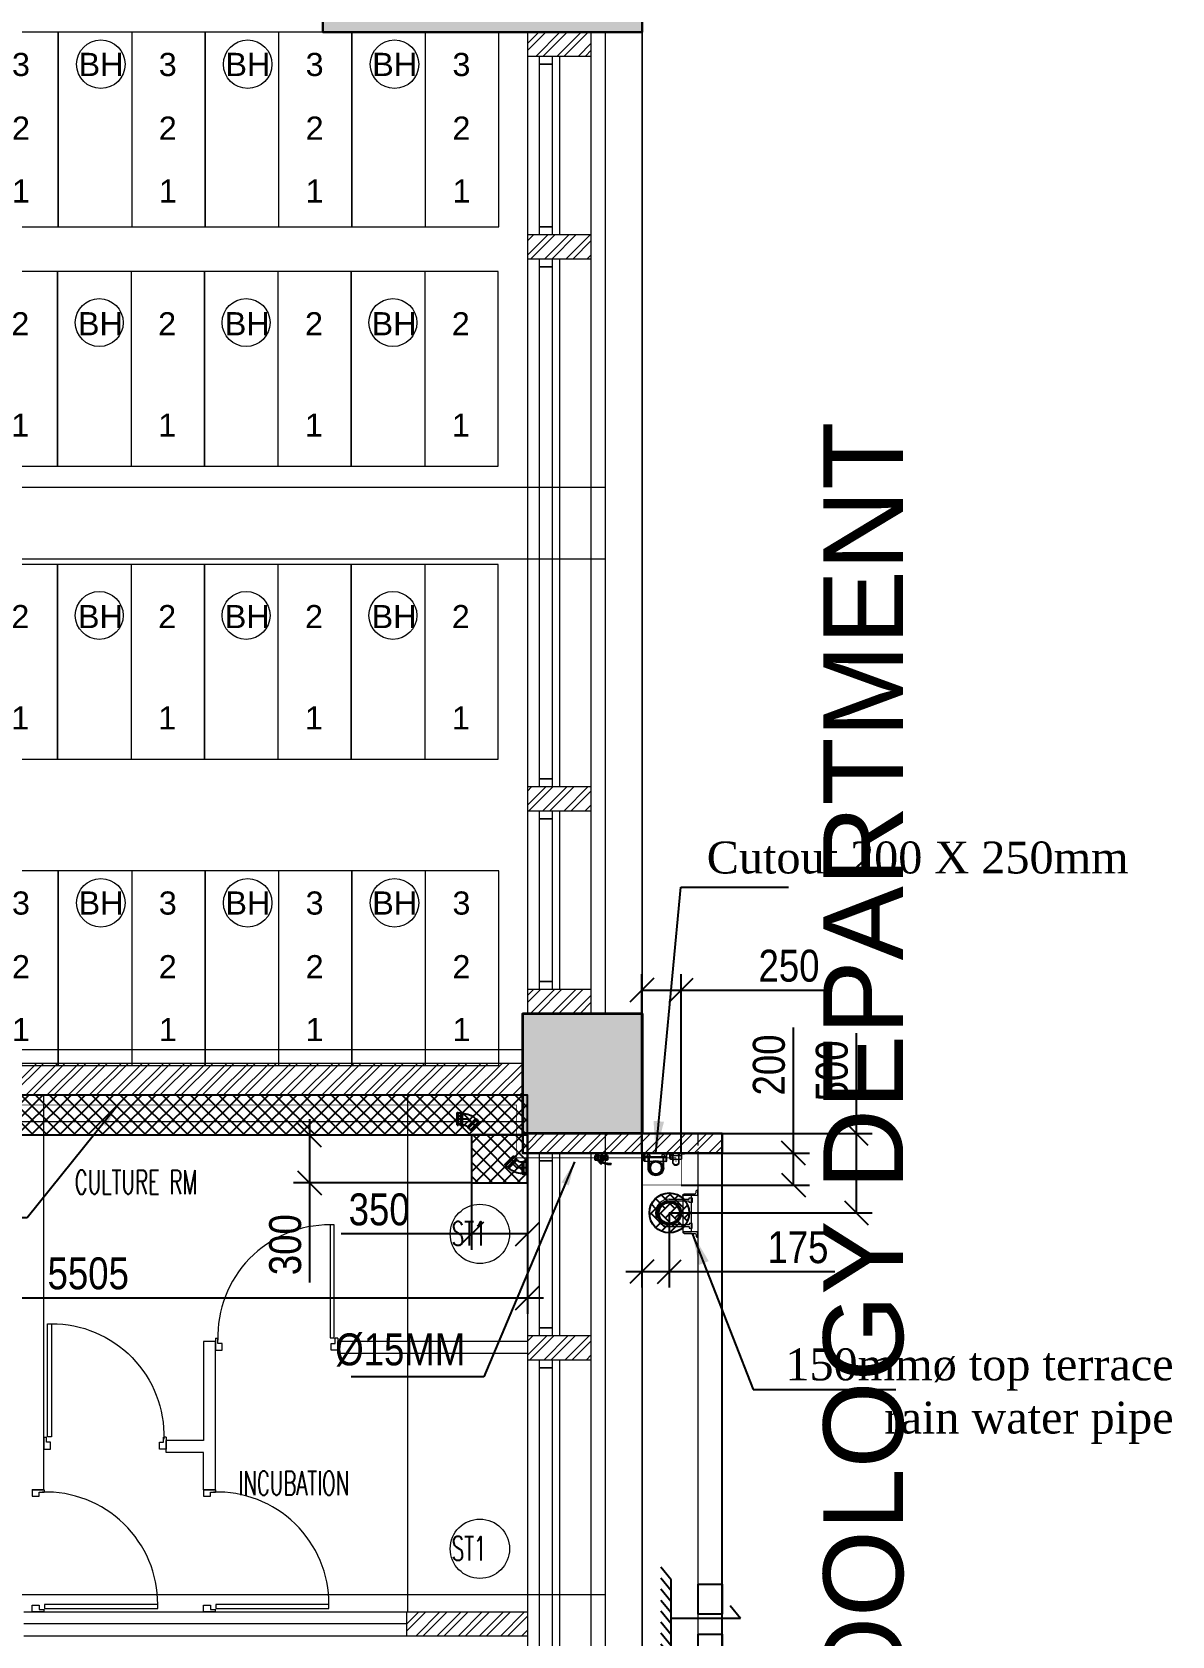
# Model space of a CAD drawing. Header units: inches. Extents: x 5899882 to 5988838, y -468923 to -96891.
# Drawn here: x 5976159 to 5983301, y -297071 to -287020 of the extents above; entities that cross this region are included whole.
import ezdxf

# ---------------------------------------------------------------- set-up
doc = ezdxf.new("R2010")
doc.units = ezdxf.units.IN
doc.header["$MEASUREMENT"] = 0
doc.linetypes.add('1', pattern=[0])
doc.linetypes.add('DASHED', pattern=[0.75, 0.5, -0.25])
doc.layers.get('Defpoints').update_dxf_attribs({"color": 8})
for name, color, linetype in [('0 slc  sleeve 200mm', 3, '1'), ('0 slc Rwp sloape', 7, 'Continuous'), ('0- SLC ARCH LAYOUT', 7, 'Continuous'), ('0- SLC DIMENSION', 7, 'Continuous'), ('0- SLC HIDE BOX & CUTOUT', 6, 'Continuous'), ('0-SLC RCC 2ND. FLOOR', 7, 'Continuous'), ('0-SLC- Waste water down take', 6, 'Continuous'), ('0-SLC-100mm Soil Pipe', 190, 'Continuous'), ('0-SLC-75MM WASTE PIPE', 6, 'Continuous'), ('0-SLC-DOMESTIC LINE', 5, 'DOMESTIC_LINE'), ('0-SLC-Raised portion', 1, 'Continuous'), ('CL', 7, 'Continuous'), ('P-TEXT', 7, 'Continuous'), ('rwp', 5, 'Continuous')]:
    doc.layers.add(name, color=color, linetype=linetype)
for name, color, linetype, lineweight in [('0-SLC-CLAMPS', 7, 'Continuous', 9), ('0-SLC-P-Angle', 6, 'Continuous', 0), ('ARCL-HATCH-B', 8, 'Continuous', 5), ('ARLC-COL', 8, 'Continuous', 30), ('ARLC-DIM1', 8, 'Continuous', 5), ('ARLC-DOOR-W', 8, 'Continuous', 5), ('ARLC-ELE0', 8, 'Continuous', 9), ('ARLC-ELE1', 8, 'Continuous', 13), ('ARLC-FUR (NOMN)', 8, 'Continuous', 9), ('ARLC-FURN', 8, 'Continuous', 9), ('ARLC-GRILL', 8, 'Continuous', 9), ('ARLC-HATCH-C', 8, 'Continuous', 5), ('ARLC-RCC', 8, 'Continuous', 25), ('ARLC-TEXT0', 8, 'Continuous', 20), ('ARLC-WALL', 8, 'Continuous', 15), ('P-Ball valve', 7, 'Continuous', 0)]:
    doc.layers.add(name, color=color, linetype=linetype, lineweight=lineweight)
doc.styles.add('ARIAL', font='tahoma.ttf')
doc.styles.add('LT0050R', font='arial.ttf', dxfattribs={"height": 120})
doc.styles.add('RS', font='simplex8.shx', dxfattribs={"width": 0.6, "height": 150})
doc.styles.get("Standard").update_dxf_attribs({"font": 'arial.ttf'})
doc.styles.add('swis cn bt', font='swissc.ttf')
doc.linetypes.add('DOMESTIC_LINE', pattern='A,0.5,-0.2,["DWS",ARIAL,S=0.1,R=0,X=-0.1,Y=-0.05],-0.25', length=0.95)
doc.dimstyles.new('LT0050R', dxfattribs={"dimtxt": 120, "dimasz": 80, "dimexe": 80, "dimexo": 50, "dimgap": 80, "dimtad": 0, "dimdec": 0, "dimzin": 0, "dimdsep": 46, "dimtxsty": 'LT0050R', "dimblk": 'ARCHTICK', "dimcen": 1, "dimdle": 80, "dimclrd": 252, "dimclre": 252, "dimclrt": 240, "dimadec": 0, "dimazin": 0, "dimtfac": 1, "dimtdec": 0, "dimtofl": 0, "dimtmove": 1, "dimatfit": 3, "dimfxl": 1, "dimtolj": 1, "dimtzin": 0, "dimlwd": -1, "dimlwe": -1, "dimarcsym": 0})
doc.dimstyles.new('SLC', dxfattribs={"dimtxt": 200, "dimasz": 150, "dimexe": 100, "dimexo": 0, "dimgap": 50, "dimtad": 1, "dimdec": 0, "dimrnd": 5, "dimzin": 1, "dimdsep": 46, "dimtxsty": 'swis cn bt', "dimblk": 'OBLIQUE', "dimcen": 60, "dimdle": 100, "dimclrd": 256, "dimclre": 256, "dimclrt": 256, "dimazin": 0, "dimtfac": 1, "dimtdec": 0, "dimtofl": 0, "dimtmove": 0, "dimatfit": 3, "dimfxl": 0.18, "dimtolj": 1, "dimtzin": 0, "dimarcsym": 0})
doc.dimstyles.get("Standard").update_dxf_attribs({"dimtxt": 200, "dimasz": 200, "dimexe": 0.18, "dimexo": 0.0625, "dimgap": 0.09, "dimtad": 0, "dimdec": 0, "dimrnd": 5, "dimzin": 0, "dimdsep": 46, "dimtxsty": 'Standard', "dimblk": 'OBLIQUE', "dimcen": 0.09, "dimadec": 0, "dimazin": 0, "dimtfac": 1, "dimtdec": 0, "dimtofl": 0, "dimtmove": 0, "dimatfit": 3, "dimfxl": 1, "dimtolj": 1, "dimtzin": 0, "dimarcsym": 0})
pattern_1 = [(45, (-5806111.7, 109613.3), (-66.2912607, 66.2912607), []), (45, (-5806067.505, 109613.3), (-66.2912607, 66.2912607), [])]

# ---------------------------------------------------------------- blocks, each defined once
blk = doc.blocks.new('Hex Nut - 10 mm side')
at = {"color": 0, "linetype": 'Continuous'}
for p, q in [((-7, -7), (-7, 7)), ((-1, 9), (-6, 9)), ((-1, 5), (-6, 5)), ((0, -7), (0, 7)), ((-1, -5), (-6, -5)), ((-1, -9), (-6, -9))]:
    blk.add_line(p, q, dxfattribs=at)
for centre, radius, start, end in [((-3, 7), 4.19, 147.1328, 212.8672), ((9, 0), 15.7, 163.2213, 196.7787), ((-4, 7), 4.19, 327.1328, 32.8672), ((-16, 0), 15.7, 343.2213, 16.7787), ((-3, -7), 4.19, 147.1328, 212.8672), ((-4, -7), 4.19, 327.1328, 32.8672)]:
    blk.add_arc(centre, radius, start, end, dxfattribs=at)
blk = doc.blocks.new('balval')
at = {"layer": 'P-TEXT', "color": 7}
for p, q in [((-206, 141), (-218, 122)), ((-218, -125), (-218, 122)), ((-207, -90), (-207, 86)), ((-75, 86), (-207, 86)), ((-74, 141), (-206, 141)), ((0, 145), (64, 144)), ((31, 164), (31, 262)), ((31, 164), (47, 164)), ((47, 164), (47, 246)), ((67, 298), (222, 297)), ((83, 281), (226, 281)), ((136, -17), (186, 44)), ((186, 44), (260, -17)), ((261, 143), (286, 120)), ((286, 120), (285, -127)), ((357, 120), (286, 120)), ((294, 302), (376, 365)), ((299, 286), (380, 348)), ((356, -127), (357, 120)), ((368, 139), (357, 120)), ((367, -91), (368, 85)), ((536, 139), (368, 139)), ((535, 84), (368, 85)), ((394, 369), (479, 369)), ((398, 353), (479, 353)), ((533, 381), (479, 369)), ((533, 349), (479, 353)), ((533, 381), (760, 380)), ((533, 349), (762, 348)), ((535, -92), (535, 84)), ((536, 139), (547, 120)), ((547, 120), (546, -128)), ((760, 380), (762, 348)), ((-218, -2), (-229, -2)), ((-207, -145), (-218, -125)), ((-75, -90), (-207, -90)), ((-75, -145), (-207, -145)), ((0, -149), (258, -150)), ((186, -77), (136, -17)), ((260, -17), (186, -77)), ((259, -150), (285, -127)), ((356, -127), (285, -127)), ((367, -146), (356, -127)), ((535, -92), (367, -91)), ((535, -147), (367, -146)), ((535, -147), (546, -128))]:
    blk.add_line(p, q, dxfattribs=at)
for points in [[(-74, 163), (-39, 163), (-40, -162), (-75, -162)], [(-39, 163), (0, 163), (0, -163), (-40, -162)], [(85, 217), (215, 216), (215, 237), (85, 238)], [(266, -83), (129, -83), (130, 50), (266, 49)], [(260, -77), (135, -77), (136, 44), (260, 43)], [(260, -145), (135, -144), (135, -89), (260, -89)]]:
    blk.add_lwpolyline(points, close=True, dxfattribs=at)
for points in [[(259, 144), (260, 216), (64, 217), (64, 144)], [(136, 118), (136, 88), (260, 87), (261, 143), (258, 143)]]:
    blk.add_lwpolyline(points, dxfattribs=at)
for centre, radius, start, end in [((-181, 112), 36.2, 145.90551, 225.80836), ((-125, 42), 93.2, 151.61979, 208.04179), ((67, 262), 35.7, 89.83079, 179.83079), ((83, 246), 35.7, 89.83079, 179.83079), ((162, 312), 195, 239.6656, 299.54462), ((224, 832), 535, 269.76756, 277.56373), ((228, 816), 535, 269.76756, 277.56373), ((259, 142), 1.79, 48.40123, 123.4962), ((450, 40), 93.2, 151.61979, 208.04179), ((393, 111), 36.2, 145.90551, 225.80836), ((394, 334), 35.7, 89.83079, 120.09191), ((398, 317), 35.7, 89.83079, 120.09191), ((510, 110), 36.2, 313.85321, 33.75606), ((453, 40), 93.2, 331.61979, 28.04179), ((-125, -46), 93.2, 151.61979, 208.04179), ((-182, -116), 36.2, 133.85321, 213.75606), ((258, -148), 1.79, 269.83079, 311.26035), ((449, -48), 93.2, 151.61979, 208.04179), ((392, -118), 36.2, 133.85321, 213.75606), ((453, -48), 93.2, 331.61979, 28.04179), ((510, -118), 36.2, 325.90551, 45.80836)]:
    blk.add_arc(centre, radius, start, end, dxfattribs=at)
at = {"layer": 'P-TEXT', "color": 7, "xscale": 6.18499828221724, "yscale": 6.18499828221724, "zscale": 6.18499828221724, "rotation": 269.8307868527402}
for p in [(150, 298), (150, 238)]:
    blk.add_blockref('Hex Nut - 10 mm side', p, dxfattribs=at)
blk = doc.blocks.new('banch')
at = {"layer": 'ARLC-FUR (NOMN)'}
blk.add_circle((5983474, -128460), 152, dxfattribs=at)
at = {"layer": 'ARLC-FURN'}
blk.add_lwpolyline([(5983207, -129479), (5984127, -129479), (5984127, -128259), (5983207, -128259)], close=True, dxfattribs=at)
blk.add_lwpolyline([(5983667, -128259), (5983667, -129479)], dxfattribs=at)
for s, p in [('3', (5983837, -128534)), ('2', (5983837, -128933)), ('1', (5983837, -129327))]:
    blk.add_text(s, height=145).set_placement(p)
at = {"layer": 'ARLC-FUR (NOMN)'}
blk.add_text('BH', height=145.4, dxfattribs=at).set_placement((5983334, -128534))
blk = doc.blocks.new('banch 2')
at = {"layer": 'ARLC-DIM1'}
blk.add_point((5971272, -124465), dxfattribs=at)
at = {"layer": 'ARLC-FUR (NOMN)'}
blk.add_circle((5971533, -123582), 150, dxfattribs=at)
at = {"layer": 'ARLC-FURN'}
blk.add_lwpolyline([(5971272, -124482), (5972192, -124482), (5972192, -123262), (5971272, -123262)], close=True, dxfattribs=at)
blk.add_lwpolyline([(5971732, -123262), (5971732, -124482)], dxfattribs=at)
for s, p in [('2', (5971902, -123662)), ('1', (5971902, -124297))]:
    blk.add_text(s, height=145).set_placement(p)
at = {"layer": 'ARLC-FUR (NOMN)'}
blk.add_text('BH', height=145.4, dxfattribs=at).set_placement((5971399, -123662))
blk = doc.blocks.new('hjmh')
at = {"layer": 'ARLC-DOOR-W', "ltscale": 0.1}
for p, q in [((5668.312, -1072.854), (5667.201, -1072.854)), ((5667.201, -1072.854), (5667.201, -1072.894)), ((5668.312, -1072.894), (5668.312, -1072.854)), ((5667.201, -1072.894), (5668.312, -1072.894))]:
    blk.add_line(p, q, dxfattribs=at)
blk.add_arc((5668.299, -1072.899), 1.098, 179.7169, 271.8564, dxfattribs=at)
blk = doc.blocks.new('A$7E4912E358113')
at = {"layer": 'ARLC-DOOR-W', "ltscale": 0.1}
for p, q in [((1114, 1200), (1114, 1175)), ((1232, 1200), (1232, 1135)), ((1114, 0), (1114, 25)), ((1232, 0), (1232, 65))]:
    blk.add_line(p, q, dxfattribs=at)
for points in [[(1114, 1200), (1232, 1200)], [(1232, 1135), (1164, 1135), (1164, 1175), (1114, 1175)], [(1232, 65), (1164, 65), (1164, 25), (1114, 25)], [(1114, 0), (1232, 0)]]:
    blk.add_lwpolyline(points, dxfattribs=at)
at = {"layer": 'ARLC-DOOR-W', "ltscale": 0.1, "xscale": 1000, "yscale": 1000, "zscale": 1000}
blk.add_blockref('hjmh', (-5667201, 1074020), dxfattribs=at)
blk = doc.blocks.new('A$C7CE91767')
at = {"layer": 'ARLC-COL'}
blk.add_lwpolyline([(21150, -750), (22400, -750), (22400, -875), (21150, -875)], close=True, dxfattribs=at)
at = {"layer": 'ARLC-ELE1'}
for p, q in [((22250, -3888), (22250, -3763)), ((22400, -3763), (22400, -3888))]:
    blk.add_line(p, q, dxfattribs=at)
at = {"layer": 'ARLC-GRILL'}
for points in [[(22250, -3575), (22250, -875)], [(22400, -3575), (22400, -875)]]:
    blk.add_lwpolyline(points, dxfattribs=at)
at = {"layer": 'ARLC-RCC'}
for points in [[(22250, -3575), (22400, -3575), (22400, -3763), (22250, -3763)], [(22250, -3888), (22400, -3888), (22400, -4075), (22250, -4075)]]:
    blk.add_lwpolyline(points, close=True, dxfattribs=at)
blk = doc.blocks.new('A$C3DAD2E9A')
at = {"layer": 'ARCL-HATCH-B'}
h = blk.add_hatch(dxfattribs=at)
h.set_pattern_fill('ANSI32', color=256, scale=250)
h.set_pattern_definition(pattern_1)
h.paths.add_polyline_path([(34477, -12974), (34077, -12974), (34077, -13124), (34077, -13124), (34477, -13124)])
h = blk.add_hatch(dxfattribs=at)
h.set_pattern_fill('ANSI32', color=256, scale=250)
h.set_pattern_definition(pattern_1)
h.paths.add_polyline_path([(34477, -14244), (34077, -14244), (34077, -14394), (34077, -14394), (34477, -14394)])
h = blk.add_hatch(dxfattribs=at)
h.set_pattern_fill('ANSI32', color=256, scale=250)
h.set_pattern_definition(pattern_1)
h.paths.add_polyline_path([(34477, -17704), (34232, -17704), (34232, -17704), (34152, -17704), (34077, -17704), (34077, -17704), (34077, -17854), (34477, -17854)])
h = blk.add_hatch(dxfattribs=at)
h.set_pattern_fill('ANSI32', color=256, scale=250)
h.set_pattern_definition(pattern_1)
h.paths.add_polyline_path([(34477, -18974), (34232, -18974), (34232, -18974), (34152, -18974), (34077, -18974), (34077, -18974), (34077, -19124), (34477, -19124)])
h = blk.add_hatch(dxfattribs=at)
h.set_pattern_fill('ANSI32', color=256, scale=250)
h.set_pattern_definition(pattern_1)
h.paths.add_polyline_path([(34047, -19434), (29697, -19434), (29697, -19634), (34047, -19634)])
h = blk.add_hatch(dxfattribs=at)
h.set_pattern_fill('ANSI32', color=256, scale=250)
h.set_pattern_definition(pattern_1)
h.paths.add_polyline_path([(34797, -19874), (34077, -19874), (34077, -19999), (34797, -19999)])
h = blk.add_hatch(dxfattribs=at)
h.set_pattern_fill('ANSI32', color=256, scale=250)
h.set_pattern_definition(pattern_1)
h.paths.add_polyline_path([(35297, -19874), (34797, -19874), (34797, -19999), (35297, -19999)])
h = blk.add_hatch(dxfattribs=at)
h.set_pattern_fill('ANSI32', color=256, scale=250)
h.set_pattern_definition(pattern_1)
h.paths.add_polyline_path([(34477, -21144), (34077, -21144), (34077, -21294), (34477, -21294)])
h = blk.add_hatch(dxfattribs=at)
h.set_pattern_fill('ANSI32', color=256, scale=250)
h.set_pattern_definition(pattern_1)
h.paths.add_polyline_path([(34077, -22874), (33322, -22874), (33322, -23024), (34077, -23024)])
at = {"layer": 'ARLC-HATCH-C', "ltscale": 0.1}
blk.add_hatch(color=256, dxfattribs=at).paths.add_polyline_path([(34047, -19874), (34447, -19874), (34797, -19874), (34797, -19124), (34447, -19124), (34047, -19124), (34047, -19414), (34047, -19614)])
at = {"layer": 'ARLC-COL'}
blk.add_lwpolyline([(34797, -19124), (34047, -19124), (34047, -19874), (34797, -19874)], close=True, dxfattribs=at)
at = {"layer": 'ARLC-DOOR-W'}
for p, q in [((30922, -22874), (33322, -22874)), ((33322, -22949), (30922, -22949)), ((30922, -23024), (33322, -23024))]:
    blk.add_line(p, q, dxfattribs=at)
for points in [[(34232, -13124), (34232, -13174), (34152, -13174), (34152, -13124)], [(34152, -13174), (34232, -13174), (34232, -14194), (34152, -14194)], [(34232, -14194), (34232, -14244), (34152, -14244), (34152, -14194)], [(34232, -14394), (34232, -14444), (34152, -14444), (34152, -14394)], [(34152, -14444), (34232, -14444), (34232, -17654), (34152, -17654)], [(34232, -17654), (34232, -17704), (34152, -17704), (34152, -17654)], [(34232, -17854), (34232, -17904), (34152, -17904), (34152, -17854)], [(34152, -17904), (34232, -17904), (34232, -18924), (34152, -18924)], [(34232, -18924), (34232, -18974), (34152, -18974), (34152, -18924)], [(34232, -19999), (34232, -20048), (34152, -20048), (34152, -19999)], [(34152, -20048), (34232, -20048), (34232, -21094), (34152, -21094)], [(34232, -21094), (34232, -21144), (34152, -21144), (34152, -21094)], [(34232, -21294), (34232, -21344), (34152, -21344), (34152, -21294)], [(34152, -21344), (34232, -21344), (34232, -24554), (34152, -24554)]]:
    blk.add_lwpolyline(points, close=True, dxfattribs=at)
at = {"layer": 'ARLC-ELE0'}
for p, q in [((34797, -19124), (34797, -12974)), ((34797, -19125), (34797, -12975)), ((34797, -26025), (34797, -19875))]:
    blk.add_line(p, q, dxfattribs=at)
at = {"layer": 'ARLC-ELE0', "ltscale": 0.006}
for p, q in [((34077, -13124), (34077, -14244)), ((34477, -14244), (34477, -13124)), ((34077, -14394), (34077, -17704)), ((34477, -17704), (34477, -14394)), ((34077, -17854), (34077, -18974)), ((34477, -18974), (34477, -17854)), ((34077, -19999), (34077, -21144)), ((34477, -21144), (34477, -19999)), ((34077, -21294), (34077, -24604)), ((34477, -24604), (34477, -21294))]:
    blk.add_line(p, q, dxfattribs=at)
at = {"layer": 'ARLC-ELE0', "ltscale": 0.1}
for p, q in [((31047, -22108), (31047, -19635)), ((32122, -21180), (32047, -21180)), ((32122, -22108), (32122, -21180)), ((34077, -21180), (32888, -21180)), ((34077, -21255), (32888, -21255)), ((30972, -22108), (31047, -22108)), ((32047, -22108), (32122, -22108))]:
    blk.add_line(p, q, dxfattribs=at)
for points in [[(32047, -21180), (32047, -21800), (31813, -21800)], [(32888, -21255), (32888, -21180)], [(31813, -21875), (31813, -21800)], [(32047, -22108), (32047, -21875), (31813, -21875)]]:
    blk.add_lwpolyline(points, dxfattribs=at)
at = {"layer": 'ARLC-FUR (NOMN)'}
for centre in [(33779, -20505), (33779, -22478)]:
    blk.add_circle(centre, 186, dxfattribs=at)
at = {"layer": 'ARLC-FURN'}
for p, q in [((33327, -21180), (33327, -19635)), ((33327, -22875), (33327, -21255))]:
    blk.add_line(p, q, dxfattribs=at)
at = {"layer": 'ARLC-WALL', "ltscale": 0.005}
for p, q in [((34277, -13124), (34277, -14244)), ((34277, -14394), (34277, -17704)), ((34277, -17854), (34277, -18974)), ((34277, -19999), (34277, -21144)), ((34277, -21294), (34277, -24604))]:
    blk.add_line(p, q, dxfattribs=at)
at = {"layer": 'ARLC-WALL', "ltscale": 0.1}
for p, q in [((29697, -19434), (34046, -19434)), ((29697, -19634), (34046, -19634)), ((33322, -22874), (34077, -22874)), ((33322, -23024), (33322, -22874)), ((33322, -23024), (34077, -23024))]:
    blk.add_line(p, q, dxfattribs=at)
at = {"layer": 'ARLC-WALL'}
for points in [[(34477, -12974), (34077, -12974), (34077, -13124), (34477, -13124)], [(34477, -14244), (34077, -14244), (34077, -14394), (34477, -14394)], [(34477, -17704), (34077, -17704), (34077, -17854), (34477, -17854)], [(34477, -18974), (34077, -18974), (34077, -19124), (34477, -19124)], [(34077, -19874), (35297, -19874), (35297, -19999), (34077, -19999)], [(34477, -21144), (34077, -21144), (34077, -21294), (34477, -21294)]]:
    blk.add_lwpolyline(points, close=True, dxfattribs=at)
at = {"color": 1}
blk.add_blockref('A$C7CE91767', (12897, -19125), dxfattribs=at)
at = {"layer": 'ARLC-DIM1'}
for name, p in [('banch', (-5952990, 115285)), ('banch', (-5952070, 115285)), ('banch', (-5951150, 115285)), ('banch', (-5950230, 115285)), ('banch 2', (-5941059, 108788)), ('banch 2', (-5940139, 108788)), ('banch 2', (-5939219, 108788)), ('banch 2', (-5938299, 108788)), ('banch 2', (-5941059, 106953)), ('banch 2', (-5940139, 106953)), ('banch 2', (-5939219, 106953)), ('banch 2', (-5938299, 106953)), ('banch', (-5952990, 110030)), ('banch', (-5952070, 110030)), ('banch', (-5951150, 110030)), ('banch', (-5950230, 110030))]:
    blk.add_blockref(name, p, dxfattribs=at)
at = {"layer": 'ARLC-DOOR-W', "yscale": 0.6383333333356617, "zscale": 0.6383333333356617}
for p, xscale, rotation in [((32122, -20448), 0.6383333333356617, 270), ((31813, -21068), -0.6383333333356617, 90), ((31760, -22108), 0.6383333333356617, 180), ((32833, -22108), 0.6383333333356617, 180)]:
    blk.add_blockref('A$7E4912E358113', p, dxfattribs=dict(at, xscale=xscale, rotation=rotation))
at = {"layer": 'ARLC-FUR (NOMN)', "style": 'RS', "width": 0.6}
for p in [(33603, -20578), (33603, -22551)]:
    blk.add_text('ST1', height=150, dxfattribs=at).set_placement(p)
at = {"layer": 'ARLC-TEXT0', "style": 'RS', "width": 0.6}
for s, p in [('CULTURE RM', (31240, -20255)), ('INCUBATION', (32266, -22142))]:
    blk.add_text(s, height=150, dxfattribs=at).set_placement(p)
at = {"layer": 'ARLC-TEXT0', "insert": (35931, -23875), "char_height": 500, "width": 8962.74, "attachment_point": 1, "rotation": 90}
blk.add_mtext('ZOOLOGY DEPARTMENT', dxfattribs=at)
blk = doc.blocks.new('1248')
at = {"color": 0}
for p, q in [((-74, 21), (-75, 19)), ((-75, 19), (-71, 15)), ((-21, 74), (-74, 21)), ((-69, 16), (-71, 15)), ((-16, 69), (-69, 16)), ((-58, 5), (-69, 16)), ((-58, 5), (-59, 3)), ((-59, 3), (-56, 1)), ((-58, 5), (-5, 58)), ((-55, 1), (-56, 1)), ((-1, 55), (-55, 1)), ((-52, -1), (-55, 1)), ((-52, -1), (1, 52)), ((-52, -1), (1, 52)), ((1, 49), (-49, -1)), ((-21, 74), (-19, 75)), ((-19, 75), (-15, 70)), ((-16, 69), (-15, 70)), ((-5, 58), (-16, 69)), ((-5, 58), (-3, 59)), ((-3, 59), (-1, 56)), ((-1, 55), (-1, 56)), ((1, 52), (-1, 55)), ((1, 49), (1, 52)), ((34, 35), (36, 37)), ((34, -35), (34, 35)), ((36, 37), (40, 37)), ((36, 37), (36, -38)), ((36, 37), (36, -38)), ((40, 37), (41, 39)), ((40, -38), (40, 37)), ((43, 39), (41, 39)), ((44, 37), (43, 39)), ((44, 37), (60, 37)), ((44, 37), (44, -38)), ((60, 37), (60, 39)), ((67, 39), (60, 39)), ((60, -38), (60, 37)), ((67, 39), (68, 37)), ((68, -38), (68, 37)), ((-49, -1), (-52, -1)), ((34, -35), (36, -38)), ((36, -38), (40, -38)), ((40, -38), (41, -39)), ((43, -39), (41, -39)), ((44, -38), (43, -39)), ((44, -38), (60, -38)), ((60, -38), (60, -39)), ((67, -39), (60, -39)), ((68, -38), (67, -39))]:
    blk.add_line(p, q, dxfattribs=at)
at = {"color": 8}
blk.add_lwpolyline([(-48, 48), (0, 0), (68, 0)], dxfattribs=at)
at = {"color": 0}
for major_axis, start_param, end_param in [((0, 47.3), 2.356166, 3.141564), ((0, 118), 2.356191, 3.14159)]:
    blk.add_ellipse((34, 83), major_axis=major_axis, ratio=1, start_param=start_param, end_param=end_param, dxfattribs=at)
blk = doc.blocks.new('A$C67844AE1')
at = {"color": 7}
for p, q in [((-218, 241), (-283, 162)), ((-218, 172), (-283, 93)), ((-218, 103), (-283, 24)), ((-218, 34), (-283, -45)), ((218, 0), (-218, 0)), ((218, 0), (153, -79)), ((-218, -34), (-283, -113)), ((-218, -103), (-283, -182)), ((-218, -172), (-283, -251)), ((-218, -241), (-283, -320))]:
    blk.add_line(p, q, dxfattribs=at)
at = {"layer": 'CL', "color": 7}
blk.add_line((-218, 241), (-218, -241), dxfattribs=at)
blk = doc.blocks.new('A$C77C3199A')
at = {"layer": 'ARLC-HATCH-C', "ltscale": 0.1}
for points in [[(34795, -12625), (34795, -12975), (32795, -12975), (32795, -12625)], [(34045, -19875), (34445, -19875), (34795, -19875), (34795, -19125), (34445, -19125), (34045, -19125), (34045, -19415), (34045, -19615)]]:
    blk.add_hatch(color=0, dxfattribs=at).paths.add_polyline_path(points)
at = {"layer": 'ARLC-COL', "color": 0}
for points in [[(34795, -12625), (34795, -12975), (32795, -12975), (32795, -12625)], [(34795, -19125), (34045, -19125), (34045, -19875), (34795, -19875)]]:
    blk.add_lwpolyline(points, close=True, dxfattribs=at)
at = {"layer": 'ARLC-WALL', "color": 30}
for p, q in [((34565, -19125), (34565, -12975)), ((34795, -19125), (34795, -12975)), ((25045, -15825), (34565, -15825)), ((25045, -16275), (34565, -16275)), ((25045, -19350), (34043.4, -19350)), ((25046.6, -19799.9), (34045, -19799.9)), ((34565, -26025), (34565, -19875)), ((34795, -26025), (34795, -19875)), ((25045, -22765), (34565, -22765))]:
    blk.add_line(p, q, dxfattribs=at)
at = {"layer": 'ARLC-WALL', "color": 30, "linetype": 'DASHED', "ltscale": 150}
blk.add_line((35144.9, -19875), (35144.9, -26025), dxfattribs=at)
at = {"layer": 'CL', "color": 0}
for p, q in [((34795, -19875), (35294.9, -19875)), ((35294.9, -19875), (35294.9, -26025))]:
    blk.add_line(p, q, dxfattribs=at)
at = {"layer": 'CL', "color": 0, "xscale": -1, "rotation": 180}
blk.add_blockref('A$C67844AE1', (35194.7, -22914.3), dxfattribs=at)
blk = doc.blocks.new('an80')
for points in [[(-46, 0), (-46, 66.3), (-51, 66.3), (-51, 76.3), (-35, 76.3), (-35, 66.3), (-40, 66.3), (-40, 0)], [(46, 0), (46, 66.3), (51, 66.3), (51, 76.3), (35, 76.3), (35, 66.3), (40, 66.3), (40, 0)]]:
    blk.add_lwpolyline(points)
for radius in [46, 40]:
    blk.add_arc((0, 0), radius, 180, 360)
blk = doc.blocks.new('176')
at = {"layer": '0-SLC-CLAMPS', "elevation": 0}
for points in [[(-108.6, 76.7), (-108.6, 80.1, 0.414214), (-114, 85.4), (-114, 85.4), (-114, 65.9), (-61.1, 65.9, 0.414214), (-66.4, 71.3), (-103.3, 71.3, -0.414214)], [(-108.6, -75.8), (-108.6, -79.2, -0.414214), (-114, -84.6), (-114, -84.6), (-114, -65.1), (-61.1, -65.1, -0.414214), (-66.4, -70.4), (-103.3, -70.4, 0.414214)]]:
    blk.add_lwpolyline(points, format="xyb", close=True, dxfattribs=at)
blk.add_lwpolyline([(-92.9, 65.9), (-92.9, -65.1), (-61.1, -65.1), (-61.1, 65.9)], close=True, dxfattribs=at)
at = {"layer": 'rwp', "color": 5, "const_width": 5.36, "elevation": 0}
blk.add_lwpolyline([(-12.5, -42.2, 1), (-12.5, 38.2, 1)], format="xyb", close=True, dxfattribs=at)
at = {"layer": 'rwp', "color": 5}
for radius in [42.9, 37.5]:
    blk.add_circle((-12.5, -2, 0), radius, dxfattribs=at)
at = {"layer": '0-SLC-CLAMPS', "color": 6, "xscale": 1.0714285714286, "yscale": 1.0714285714286, "zscale": 1.0714285714286, "rotation": 90}
blk.add_blockref('an80', (-12.5, -2, 0), dxfattribs=at)
blk = doc.blocks.new('80mm')
at = {"layer": '0-SLC- Waste water down take', "const_width": 5}
blk.add_lwpolyline([(-37.5, 0, 1), (37.5, 0, 1)], format="xyb", close=True, dxfattribs=at)
at = {"layer": '0-SLC- Waste water down take'}
for radius in [40, 35]:
    blk.add_circle((0, 0), radius, dxfattribs=at)
blk = doc.blocks.new('DSF')
at = {"layer": '0-SLC-CLAMPS'}
for points in [[(1498.45, 220.321), (1498.447, 220.321, -0.414214), (1498.442, 220.327), (1498.442, 220.327), (1498.461, 220.327), (1498.461, 220.274, -0.414214), (1498.456, 220.279), (1498.456, 220.316, 0.414214)], [(1498.604, 220.321), (1498.608, 220.321, 0.414214), (1498.613, 220.327), (1498.613, 220.327), (1498.593, 220.327), (1498.593, 220.274, 0.414214), (1498.599, 220.279), (1498.599, 220.316, -0.414214)]]:
    blk.add_lwpolyline(points, format="xyb", close=True, dxfattribs=at)
blk.add_lwpolyline([(1498.593, 220.306), (1498.461, 220.306), (1498.461, 220.274), (1498.593, 220.274)], close=True, dxfattribs=at)
at = {"layer": '0-SLC- Waste water down take', "lineweight": 0, "ltscale": 12, "xscale": 0.0010714285714286, "yscale": 0.0010714285714286, "zscale": 0.0010714285714286}
blk.add_blockref('80mm', (1498.524, 220.234), dxfattribs=at)
at = {"layer": '0-SLC-CLAMPS', "xscale": 0.0010714285714286, "yscale": 0.0010714285714286, "zscale": 0.0010714285714286}
blk.add_blockref('an80', (1498.524, 220.234), dxfattribs=at)
blk = doc.blocks.new('_OBLIQUE')
at = {"color": 0, "linetype": 'ByBlock'}
blk.add_line((-0.5, -0.5), (0.5, 0.5), dxfattribs=at)
blk = doc.blocks.new('*D295')
at = {"layer": '0- SLC DIMENSION', "lineweight": -2, "transparency": 16777216}
for p, q in [((5973758, -293932), (5973758, -295052)), ((5979263, -293932), (5979263, -295052)), ((5973658, -294952), (5979363, -294952))]:
    blk.add_line(p, q, dxfattribs=at)
at = {"layer": 'Defpoints', "color": 0, "transparency": 16777216}
for p in [(5973758, -293932), (5979263, -293932), (5979263, -294952)]:
    blk.add_point(p, dxfattribs=at)
at = {"layer": '0- SLC DIMENSION', "lineweight": -2, "transparency": 16777216, "xscale": 150, "yscale": 150, "zscale": 150, "rotation": 180}
blk.add_blockref('_OBLIQUE', (5973758, -294952), dxfattribs=at)
at = {"layer": '0- SLC DIMENSION', "lineweight": -2, "transparency": 16777216, "xscale": 150, "yscale": 150, "zscale": 150}
blk.add_blockref('_OBLIQUE', (5979263, -294952), dxfattribs=at)
at = {"layer": '0- SLC DIMENSION', "transparency": 16777216, "insert": (5976511, -294800), "char_height": 200, "attachment_point": 5, "style": 'swis cn bt'}
blk.add_mtext('\\A1;5505', dxfattribs=at)
blk = doc.blocks.new('*D297')
at = {"layer": '0- SLC DIMENSION', "lineweight": -2, "transparency": 16777216}
for p, q in [((5978913, -294232), (5978913, -294652)), ((5979263, -294232), (5979263, -294652)), ((5978913, -294552), (5978096, -294552)), ((5979263, -294552), (5978813, -294552))]:
    blk.add_line(p, q, dxfattribs=at)
at = {"layer": 'Defpoints', "color": 0, "transparency": 16777216}
for p in [(5978913, -294232), (5979263, -294232), (5979263, -294552)]:
    blk.add_point(p, dxfattribs=at)
at = {"layer": '0- SLC DIMENSION', "lineweight": -2, "transparency": 16777216, "xscale": 150, "yscale": 150, "zscale": 150, "rotation": 180}
blk.add_blockref('_OBLIQUE', (5978913, -294552), dxfattribs=at)
at = {"layer": '0- SLC DIMENSION', "lineweight": -2, "transparency": 16777216, "xscale": 150, "yscale": 150, "zscale": 150}
blk.add_blockref('_OBLIQUE', (5979263, -294552), dxfattribs=at)
at = {"layer": '0- SLC DIMENSION', "transparency": 16777216, "insert": (5978334, -294399), "char_height": 200, "attachment_point": 5, "style": 'swis cn bt'}
blk.add_mtext('\\A1;350', dxfattribs=at)
blk = doc.blocks.new('*D298')
at = {"layer": '0- SLC DIMENSION', "lineweight": -2, "transparency": 16777216}
for p, q in [((5977898, -293832), (5977898, -294232)), ((5978913, -293932), (5977798, -293932)), ((5978913, -294232), (5977798, -294232)), ((5977898, -294232), (5977898, -294856))]:
    blk.add_line(p, q, dxfattribs=at)
at = {"layer": 'Defpoints', "color": 0, "transparency": 16777216}
for p in [(5978913, -293932), (5977898, -294232), (5978913, -294232)]:
    blk.add_point(p, dxfattribs=at)
at = {"layer": '0- SLC DIMENSION', "lineweight": -2, "transparency": 16777216, "xscale": 150, "yscale": 150, "zscale": 150}
for p, rotation in [((5977898, -293932), 90), ((5977898, -294232), 270)]:
    blk.add_blockref('_OBLIQUE', p, dxfattribs=dict(at, rotation=rotation))
at = {"layer": '0- SLC DIMENSION', "transparency": 16777216, "insert": (5977746, -294619), "char_height": 200, "attachment_point": 5, "rotation": 90, "style": 'swis cn bt'}
blk.add_mtext('\\A1;300', dxfattribs=at)
blk = doc.blocks.new('_ArchTick')
at = {"color": 0, "linetype": 'ByBlock', "const_width": 0.15}
blk.add_lwpolyline([(-0.5, -0.5), (0.5, 0.5)], dxfattribs=at)
blk = doc.blocks.new('*D362')
at = {"layer": '0- SLC DIMENSION', "lineweight": -2, "transparency": 16777216}
for p, q in [((5981324, -293922), (5981324, -293294)), ((5981324, -294420), (5981324, -293822)), ((5979979, -293922), (5981424, -293922)), ((5980152, -294420), (5981424, -294420))]:
    blk.add_line(p, q, dxfattribs=at)
at = {"layer": 'Defpoints', "color": 0, "transparency": 16777216}
for p in [(5979979, -293922), (5980152, -294420), (5981324, -294420)]:
    blk.add_point(p, dxfattribs=at)
at = {"layer": '0- SLC DIMENSION', "lineweight": -2, "transparency": 16777216, "xscale": 150, "yscale": 150, "zscale": 150}
for p, rotation in [((5981324, -293922), 90), ((5981324, -294420), 270)]:
    blk.add_blockref('_OBLIQUE', p, dxfattribs=dict(at, rotation=rotation))
at = {"layer": '0- SLC DIMENSION', "transparency": 16777216, "insert": (5981171, -293530), "char_height": 200, "attachment_point": 5, "rotation": 90, "style": 'swis cn bt'}
blk.add_mtext('\\A1;500', dxfattribs=at)
blk = doc.blocks.new('*D372')
at = {"layer": '0- SLC DIMENSION', "lineweight": -2, "transparency": 16777216}
for p, q in [((5980930, -294045), (5980930, -293257)), ((5980930, -294245), (5980930, -293945)), ((5980227, -294045), (5981030, -294045)), ((5980227, -294245), (5981030, -294245))]:
    blk.add_line(p, q, dxfattribs=at)
at = {"layer": 'Defpoints', "color": 0, "transparency": 16777216}
for p in [(5980227, -294045), (5980227, -294245), (5980930, -294245)]:
    blk.add_point(p, dxfattribs=at)
at = {"layer": '0- SLC DIMENSION', "lineweight": -2, "transparency": 16777216, "xscale": 150, "yscale": 150, "zscale": 150}
for p, rotation in [((5980930, -294045), 90), ((5980930, -294245), 270)]:
    blk.add_blockref('_OBLIQUE', p, dxfattribs=dict(at, rotation=rotation))
at = {"layer": '0- SLC DIMENSION', "transparency": 16777216, "insert": (5980777, -293493), "char_height": 200, "attachment_point": 5, "rotation": 90, "style": 'swis cn bt'}
blk.add_mtext('\\A1;200', dxfattribs=at)
blk = doc.blocks.new('*D357')
at = {"layer": '0- SLC DIMENSION', "lineweight": -2, "transparency": 16777216}
for p, q in [((5979979, -294045), (5979979, -292924)), ((5980227, -294045), (5980227, -292924)), ((5979979, -293024), (5980327, -293024)), ((5980227, -293024), (5981138, -293024))]:
    blk.add_line(p, q, dxfattribs=at)
at = {"layer": 'Defpoints', "color": 0, "transparency": 16777216}
for p in [(5979979, -293024), (5979979, -294045), (5980227, -294045)]:
    blk.add_point(p, dxfattribs=at)
at = {"layer": '0- SLC DIMENSION', "lineweight": -2, "transparency": 16777216, "xscale": 150, "yscale": 150, "zscale": 150, "rotation": 180}
blk.add_blockref('_OBLIQUE', (5979979, -293024), dxfattribs=at)
at = {"layer": '0- SLC DIMENSION', "lineweight": -2, "transparency": 16777216, "xscale": 150, "yscale": 150, "zscale": 150}
blk.add_blockref('_OBLIQUE', (5980227, -293024), dxfattribs=at)
at = {"layer": '0- SLC DIMENSION', "transparency": 16777216, "insert": (5980902, -292872), "char_height": 200, "attachment_point": 5, "style": 'swis cn bt'}
blk.add_mtext('\\A1;250', dxfattribs=at)
blk = doc.blocks.new('*D365')
at = {"layer": '0- SLC DIMENSION', "lineweight": -2, "transparency": 16777216}
for p, q in [((5979979, -293922), (5979979, -294888)), ((5980152, -294420), (5980152, -294888)), ((5979879, -294788), (5980152, -294788)), ((5980152, -294788), (5981190, -294788))]:
    blk.add_line(p, q, dxfattribs=at)
at = {"layer": 'Defpoints', "color": 0, "transparency": 16777216}
for p in [(5979979, -293922), (5980152, -294420), (5980152, -294788)]:
    blk.add_point(p, dxfattribs=at)
at = {"layer": '0- SLC DIMENSION', "lineweight": -2, "transparency": 16777216, "xscale": 150, "yscale": 150, "zscale": 150, "rotation": 180}
blk.add_blockref('_OBLIQUE', (5979979, -294788), dxfattribs=at)
at = {"layer": '0- SLC DIMENSION', "lineweight": -2, "transparency": 16777216, "xscale": 150, "yscale": 150, "zscale": 150}
blk.add_blockref('_OBLIQUE', (5980152, -294788), dxfattribs=at)
at = {"layer": '0- SLC DIMENSION', "transparency": 16777216, "insert": (5980958, -294636), "char_height": 200, "attachment_point": 5, "style": 'swis cn bt'}
blk.add_mtext('\\A1;175', dxfattribs=at)
blk = doc.blocks.new('200SS')
at = {"layer": '0 slc  sleeve 200mm'}
h = blk.add_hatch(dxfattribs=at)
h.set_pattern_fill('AR-HBONE', color=3, scale=10.56007, angle=90)
h.set_pattern_definition([(135, (276793.653, -63998.61), (-59.7367777, 4e-15), [126.720842, -42.24028]), (225, (276763.784, -63968.74), (-59.7367777, 4e-15), [126.720842, -42.24028])])
edge = h.paths.add_edge_path()
edge.add_arc((0, 0), 125, 0, 360)
at = {"layer": '0 slc  sleeve 200mm', "color": 3}
blk.add_circle((0, 0), 125, dxfattribs=at)

msp = doc.modelspace()

# ---------------------------------------------------------------- block references
at = {"layer": '0- SLC ARCH LAYOUT'}
msp.add_blockref('A$C3DAD2E9A', (5945186.1, -274046.5), dxfattribs=at)

# ---------------------------------------------------------------- next in the draw order: hatches: boundary and pattern name
at = {"layer": '0-SLC-Raised portion'}
h = msp.add_hatch(dxfattribs=at)
h.set_pattern_fill('ANSI37', color=256, scale=500, angle=270)
h.set_pattern_definition([(315, (8753232.95, 311887.654), (44.1941738, 44.1941738), []), (45, (8753232.95, 311887.654), (-44.1941738, 44.1941738), [])])
h.paths.add_polyline_path([(5973758.3, -293931.5), (5979263.3, -293931.5), (5979263.3, -293681.5), (5973758.3, -293681.5)])
h = msp.add_hatch(dxfattribs=at)
h.set_pattern_fill('ANSI37', color=256, scale=500, angle=270)
h.set_pattern_definition([(315, (8753232.95, 311637.65), (44.1941738, 44.1941738), []), (45, (8753232.95, 311637.65), (-44.1941738, 44.1941738), [])])
h.paths.add_polyline_path([(5978913.3, -294231.5), (5979263.3, -294231.5), (5979263.3, -293931.5), (5978913.3, -293931.5)])

# ---------------------------------------------------------------- next in the draw order: linework, layer by layer
at = {"layer": '0- SLC HIDE BOX & CUTOUT', "const_width": 5}
msp.add_lwpolyline([(5979978.9, -294245), (5980226.7, -294245), (5980226.7, -294045), (5979978.9, -294045)], close=True, dxfattribs=at)
at = {"layer": '0-SLC-DOMESTIC LINE', "color": 5, "linetype": '1', "const_width": 5}
for points in [[(5973010.5, -293619.9), (5974470.5, -293619.9), (5974470.5, -293744), (5979195.5, -293744), (5979195.5, -294074.5), (5980193.6, -294074.5)], [(5980193.6, -294074.5), (5980193.6, -294101.3)]]:
    msp.add_lwpolyline(points, dxfattribs=at)
at = {"layer": '0-SLC-DOMESTIC LINE', "color": 5, "linetype": '1', "const_width": 3.2}
msp.add_lwpolyline([(5980193.6, -294084.2, 1), (5980193.6, -294118.4, 1), (5980193.6, -294084.2)], format="xyb", dxfattribs=at)
at = {"layer": '0-SLC-P-Angle', "color": 0}
for points in [[(5980151.1, -294049.9), (5980141.4, -294049.9, -0.4142136), (5980136.5, -294045), (5980136.5, -294045), (5980160.9, -294045), (5980160.9, -294084.2, -0.4142136), (5980156, -294079.3), (5980156, -294054.8, 0.4142136)], [(5980175.8, -294105.1), (5980175.8, -294059.2), (5980178.4, -294059.2), (5980178.4, -294053.8), (5980169.9, -294053.8), (5980169.9, -294059.2), (5980172.6, -294059.2), (5980172.6, -294105.1, 0.80169), (5980213.7, -294105.1), (5980213.7, -294059.2), (5980216.4, -294059.2), (5980216.4, -294053.8), (5980207.8, -294053.8), (5980207.8, -294059.2), (5980210.5, -294059.2), (5980210.5, -294105.1, -0.7661365)], [(5980235.5, -294049.9), (5980245.2, -294049.9, 0.4142136), (5980250.1, -294045), (5980250.1, -294045), (5980225.7, -294045), (5980225.7, -294084.2, 0.4142136), (5980230.6, -294079.3), (5980230.6, -294054.8, -0.4142136)]]:
    msp.add_lwpolyline(points, format="xyb", close=True, dxfattribs=at)
msp.add_lwpolyline([(5980160.7, -294084.2), (5980160.7, -294059.5), (5980225.7, -294059.5), (5980225.7, -294084.2)], close=True, dxfattribs=at)
at = {"layer": '0-SLC-Raised portion'}
for points in [[(5973758.3, -293931.5), (5979263.3, -293931.5), (5979263.3, -293681.5), (5973758.3, -293681.5)], [(5978913.3, -294231.5), (5979263.3, -294231.5), (5979263.3, -293931.5), (5978913.3, -293931.5)]]:
    msp.add_lwpolyline(points, close=True, dxfattribs=at)

# ---------------------------------------------------------------- next in the draw order: block references
at = {"layer": '0 slc  sleeve 200mm', "color": 3, "rotation": 180}
msp.add_blockref('200SS', (5980151.8, -294420), dxfattribs=at)
at = {"layer": '0-SLC RCC 2ND. FLOOR'}
msp.add_blockref('A$C77C3199A', (5945186.1, -274046.5), dxfattribs=at)
at = {"layer": '0-SLC-100mm Soil Pipe', "color": 30, "xscale": -1000, "yscale": 1000, "zscale": 1000}
msp.add_blockref('DSF', (7478591.8, -514371.7), dxfattribs=at)
at = {"layer": '0-SLC-75MM WASTE PIPE', "xscale": -1.000059464691146}
for p, yscale, zscale, rotation in [((5978889, -293831.3), 1.000059464691146, 1.000059464691146, 134.9975434900845), ((5979195.7, -294137.9), 1.000059464691145, 1.000059464691145, 314.9973681563225)]:
    msp.add_blockref('1248', p, dxfattribs=dict(at, yscale=yscale, zscale=zscale, rotation=rotation))
at = {"layer": '0-SLC-CLAMPS', "xscale": 1.744186046511625, "yscale": 1.744186046511625, "zscale": 1.744186046511625, "rotation": 180}
msp.add_blockref('176', (5980130, -294423.6, 0), dxfattribs=at)
at = {"layer": 'P-Ball valve', "lineweight": 50, "xscale": -0.10247897088, "yscale": 0.10247897088, "zscale": 0.10247897088, "rotation": 180}
msp.add_blockref('balval', (5979709.5, -294074.5), dxfattribs=at)

# ---------------------------------------------------------------- next in the draw order: texts
at = {"layer": '0- SLC HIDE BOX & CUTOUT', "insert": (5980386.5, -292092.6, 0), "char_height": 200, "width": 2605.109, "attachment_point": 1, "style": 'ARIAL'}
msp.add_mtext('{\\fTimes New Roman|b0|i0|c0|p18;Cutout 200 X 250mm}', dxfattribs=at)
at = {"layer": '0-SLC-DOMESTIC LINE', "linetype": '1', "insert": (5978873.5, -295175.2), "char_height": 200, "width": 687.595, "attachment_point": 3}
msp.add_mtext('{\\fSwis721 Cn BT|b0|i0|c0|p34;%%C15MM}', dxfattribs=at)
at = {"layer": 'P-TEXT', "color": 7, "insert": (5983311.8, -295568.2), "char_height": 200, "width": 3434.546, "attachment_point": 6, "rotation": 0}
msp.add_mtext('\\pi7.1136;{\\fTimes New Roman|b0|i0|c0|p18;\\C3;150mmø top terrace\\P\\pi43.542; rain water pipe }', dxfattribs=at)

# ---------------------------------------------------------------- next in the draw order: dimensions: what is measured, and where the dimension line sits
at = {"layer": '0- SLC DIMENSION', "color": 1}
for base, p1, p2, picture, middle in [((5979978.9, -293024.5), (5980226.7, -294045), (5979978.9, -294045), '*D357', (5980901.9, -293024.5)), ((5980151.8, -294788.5), (5979978.9, -293921.5), (5980151.8, -294420), '*D365', (5980958.5, -294788.5)), ((5979263.3, -294551.5), (5978913.3, -294231.5), (5979263.3, -294231.5), '*D297', (5978333.5, -294551.5))]:
    dim = msp.add_linear_dim(base=base, p1=p1, p2=p2, dimstyle='SLC', dxfattribs=at)
    dim.commit()
    dim.dimension.update_dxf_attribs({"geometry": picture, "text_midpoint": middle, "dimtype": 160})
at = {"layer": '0- SLC DIMENSION'}
for base, p1, p2, picture, middle, dimtype in [((5980929.5, -294245), (5980226.7, -294045), (5980226.7, -294245), '*D372', (5980929.5, -293493.5), 161), ((5981323.5, -294420.0268), (5979978.8662, -293921.5281), (5980151.8313, -294420.0268), '*D362', (5981323.5, -293530.4558), 160)]:
    dim = msp.add_linear_dim(base=base, p1=p1, p2=p2, angle=270, dimstyle='SLC', override={"dimfxl": 0}, dxfattribs=at)
    dim.commit()
    dim.dimension.update_dxf_attribs({"geometry": picture, "text_midpoint": middle, "dimtype": dimtype})
at = {"layer": '0- SLC DIMENSION', "color": 1}
dim = msp.add_linear_dim(base=(5977898.5, -294231.5), p1=(5978913.3, -293931.5), p2=(5978913.3, -294231.5), angle=90, dimstyle='SLC', dxfattribs=at)
dim.commit()
dim.dimension.update_dxf_attribs({"geometry": '*D298', "text_midpoint": (5977746, -294618.8)})
dim = msp.add_linear_dim(base=(5979263.3, -294952.5), p1=(5973758.3, -293931.5), p2=(5979263.3, -293931.5), dimstyle='SLC', dxfattribs=at)
dim.commit()
dim.dimension.update_dxf_attribs({"geometry": '*D295', "text_midpoint": (5976510.8, -294800)})

# ---------------------------------------------------------------- next in the draw order: leaders
at = {"layer": '0 slc Rwp sloape', "color": 2}
msp.add_leader([(5980295.5, -294547.9), (5980678, -295525.8), (5981571.4, -295525.8)], dimstyle='Standard', override={"dimasz": 200, "dimclrd": 3, "dimfxl": 0.18}, dxfattribs=at)
at = {"layer": '0- SLC HIDE BOX & CUTOUT'}
msp.add_leader([(5980067, -294045), (5980224.1, -292379), (5980898, -292379)], dimstyle='LT0050R', override={"dimasz": 200, "dimclrd": 256, "dimfxl": 160}, dxfattribs=at)
at = {"layer": '0-SLC-DOMESTIC LINE', "linetype": '1'}
for points in [[(5976696.5, -293744), (5976128, -294451.2), (5975296.8, -294451.2)], [(5979558, -294100.2), (5978990.1, -295446.7), (5978158.9, -295446.7)]]:
    msp.add_leader(points, dimstyle='SLC', override={"dimgap": 50, "dimtad": 0, "dimfxlon": 1}, dxfattribs=at)

doc.saveas('drawing.dxf')
